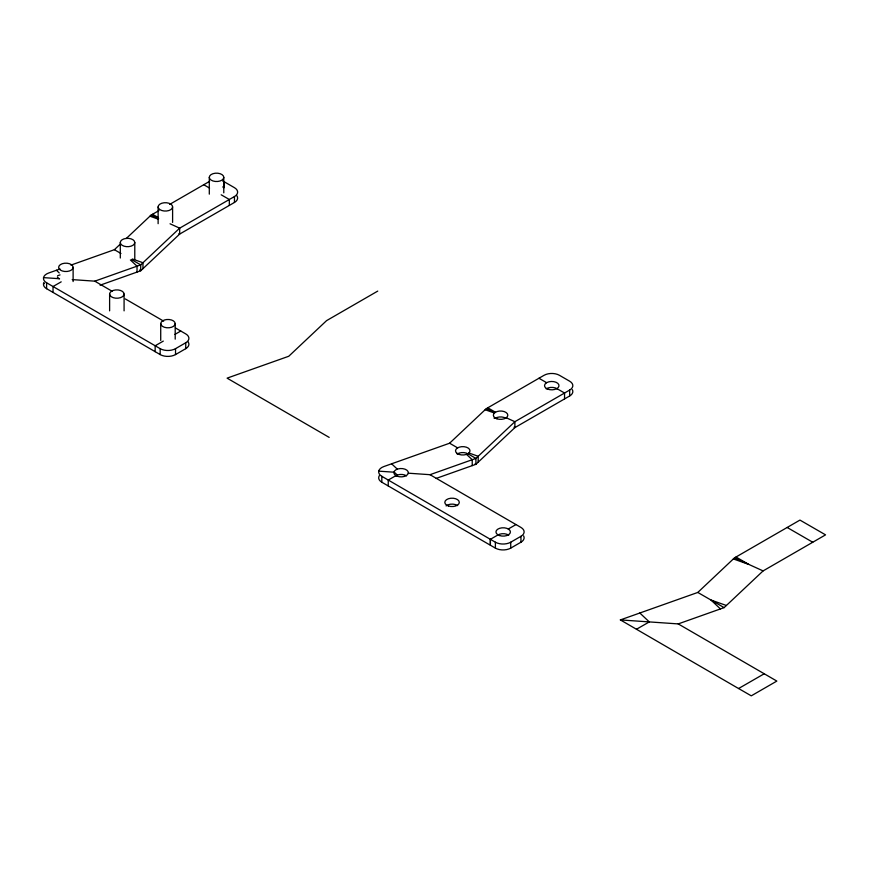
<?xml version="1.0" encoding="UTF-8"?>
<svg xmlns="http://www.w3.org/2000/svg" width="869" height="869" viewBox="0 0 869 869"><rect width="100%" height="100%" fill="white"/><g stroke="black" fill="none" stroke-linecap="round" stroke-linejoin="round"><path stroke-width="1.3" d="M70.9 265.121L114.382 249.696L120.302 244.113M126.233 238.53L151.054 215.143L158.962 210.58M381.817 476.31L490.366 539.323L490.366 545.232L381.817 482.219L381.817 476.31A10.852 6.268 0 0 1 383.837 466.555L449.588 443.223L486.271 408.68L544.07 375.299A10.852 6.268 0 0 1 559.43 375.299L569.662 381.209A10.852 6.268 0 0 1 569.662 390.072L569.662 395.982L514.882 427.613L475.919 464.318L436.173 478.417M620.368 619.912L697.796 592.441L734.479 557.887L799.958 520.086L825.55 534.859L763.091 570.911L724.127 607.616L678.222 623.909L620.368 619.912L738.574 688.53M169.629 204.421L208.864 181.773A10.852 6.268 0 0 1 209.581 181.393M222.692 181.034A10.852 6.268 0 0 1 224.213 181.773L234.456 187.682A10.852 6.268 0 0 1 234.456 196.546L179.666 228.167L140.702 264.871L94.797 281.165L72.203 279.601M236.737 195.525A10.852 6.268 0 0 1 234.456 202.455L179.666 234.076L140.702 270.78L100.076 285.195M60.026 268.977L48.621 273.029A10.852 6.268 0 0 0 46.6 282.783L160.168 348.665A10.852 6.268 0 0 0 175.527 348.665L185.738 342.766A10.852 6.268 0 0 0 185.738 333.902L175.386 327.917M43.939 282.425A10.852 6.268 0 0 0 46.6 288.693L160.168 354.574A10.852 6.268 0 0 0 175.527 354.574L185.738 348.675A10.852 6.268 0 0 0 188.03 341.756M377.743 291.093L326.57 320.639L288.747 356.268L227.091 378.145L329.177 437.389M569.662 390.072L514.882 421.704L475.919 458.408L430.014 474.691L408.321 473.192M523.616 535.88A10.852 6.268 0 0 1 520.955 542.213L510.733 548.111A10.852 6.268 0 0 1 495.384 548.111L490.388 545.221L490.388 539.312L495.384 542.202A10.852 6.268 0 0 0 510.733 542.202L520.955 536.303A10.852 6.268 0 0 0 520.955 527.44L430.014 474.691M163.318 341.093L155.171 345.775L155.149 351.695M174.951 334.38L180.774 331.035M490.388 539.312L498.046 534.891M508.3 528.993L515.98 524.572M764.199 673.779L738.596 688.52L751.272 695.841L776.843 681.079L678.222 623.909M61.21 281.838L53.031 286.52L53.031 292.429M395.949 475.636L388.247 480.046L388.247 485.956M636.456 629.265L649.306 621.911L639.823 613.003M57.615 275.745L60.026 274.886M43.526 277.624L59.548 278.721M43.526 283.533L44.515 283.598M378.743 471.15L393.863 472.193M149.935 216.196L158.245 219.14M132.284 258.962L142.972 262.742L142.972 268.651M485.152 409.733L494.407 413.003M468.923 452.999L478.178 456.279L478.178 462.189M733.36 558.941L748.785 564.405L735.989 557.018M726.386 605.487L710.961 600.023L720.434 608.93M151.054 215.143L158.658 218.608M170.052 223.789L179.666 228.167L179.666 234.076L178.775 233.674M486.271 408.68L494.895 412.601M506.258 417.772L514.882 421.704L514.882 427.613L513.992 427.2M494.059 418.13L494.711 418.423M734.479 557.887L763.091 570.911M203.748 184.728L209.559 188.084M221.193 194.797L229.329 199.501L229.329 205.41M538.954 378.254L546.634 382.686M556.866 388.595L564.546 393.027L564.546 398.936M787.162 527.472L812.754 542.245M152.564 214.274L158.386 217.63M487.781 407.8L495.46 412.232M114.382 249.696L120.965 253.487M131.654 259.657L140.702 264.871L140.702 270.78L139.475 270.074M449.588 443.223L457.637 447.861M467.87 453.77L475.919 458.408L475.919 464.318L475.093 463.84M456.725 453.249L457.637 453.77M697.796 592.441L724.127 607.616M163.687 321.15L125.288 298.914M94.797 281.165L112.22 291.311M466.544 454.378L472.225 459.712L472.225 465.621M391.615 463.796L397.307 469.13M394.461 472.378L397.307 475.05M130.383 259.95L137.02 266.186L137.02 272.095M56.409 270.259L59.244 272.931M57.354 277.059L59.244 278.84M520.955 536.303L520.955 542.213M510.733 542.202L510.733 548.111M495.384 542.202L495.384 548.111M234.456 196.546L234.456 202.455M224.213 181.773L224.213 187.682A10.852 6.268 0 0 0 222.692 186.944M223.778 177.341A7.234 4.182 0 0 1 212.916 180.958A7.234 4.182 0 0 1 212.916 173.713A7.234 4.182 0 0 1 223.778 177.341L223.778 192.853M209.299 177.341L209.299 194.145M185.738 342.766L185.738 348.675M175.527 348.665L175.527 354.574M175.201 323.637A7.234 4.182 0 0 1 164.35 327.255A7.234 4.182 0 0 1 164.35 320.02A7.234 4.182 0 0 1 175.201 323.637L175.201 339.149M172.605 206.887A7.234 4.182 0 0 1 161.743 210.504A7.234 4.182 0 0 1 161.743 203.259A7.234 4.182 0 0 1 172.605 206.887L172.605 222.399M160.722 323.637L160.722 340.442M160.168 348.665L160.168 354.574M158.125 206.887L158.125 223.691M134.782 242.505A7.234 4.182 0 0 1 123.919 246.133A7.234 4.182 0 0 1 123.919 238.888A7.234 4.182 0 0 1 134.782 242.505L134.782 259.31M124.082 294.059A7.234 4.182 0 0 1 113.231 297.676A7.234 4.182 0 0 1 113.231 290.442A7.234 4.182 0 0 1 124.082 294.059L124.082 310.863M120.302 242.505L120.302 258.017M109.613 294.059L109.613 310.863M73.115 267.348A7.234 4.182 0 0 1 62.264 270.965A7.234 4.182 0 0 1 62.264 263.72A7.234 4.182 0 0 1 73.115 267.348L73.115 281.567M46.6 282.783L46.6 288.693M395.753 475.788A7.234 4.182 0 0 1 406.496 475.832M457.192 454.052A7.234 4.182 0 0 1 468.239 453.998M495.026 418.413A7.234 4.182 0 0 1 506.095 418.402M572.334 389.649A10.852 6.268 0 0 1 569.662 395.982M381.817 482.219A10.852 6.268 0 0 1 379.351 475.604M546.199 388.877A7.234 4.182 0 0 1 557.311 388.877M446.09 505.91A7.234 4.182 0 0 1 457.615 505.595M497.622 535.174A7.234 4.182 0 0 1 508.734 535.185M397.155 476.201A7.234 4.182 0 0 0 408.321 472.91A7.234 4.182 0 0 0 397.806 468.978A7.234 4.182 0 0 0 397.155 476.201M499.556 535.565A7.234 4.182 0 0 0 510.407 531.947A7.234 4.182 0 0 0 499.556 528.33A7.234 4.182 0 0 0 499.556 535.565M459.06 454.411A7.234 4.182 0 0 0 469.988 450.87A7.234 4.182 0 0 0 459.212 447.166A7.234 4.182 0 0 0 459.06 454.411M496.883 418.782A7.234 4.182 0 0 0 507.811 415.23A7.234 4.182 0 0 0 497.025 411.548A7.234 4.182 0 0 0 496.883 418.782M547.503 389.03A7.234 4.182 0 0 0 558.952 386.075A7.234 4.182 0 0 0 548.795 381.828A7.234 4.182 0 0 0 547.503 389.03M448.437 505.986A7.234 4.182 0 0 0 459.299 502.358A7.234 4.182 0 0 0 448.437 498.741A7.234 4.182 0 0 0 448.437 505.986"/></g></svg>
